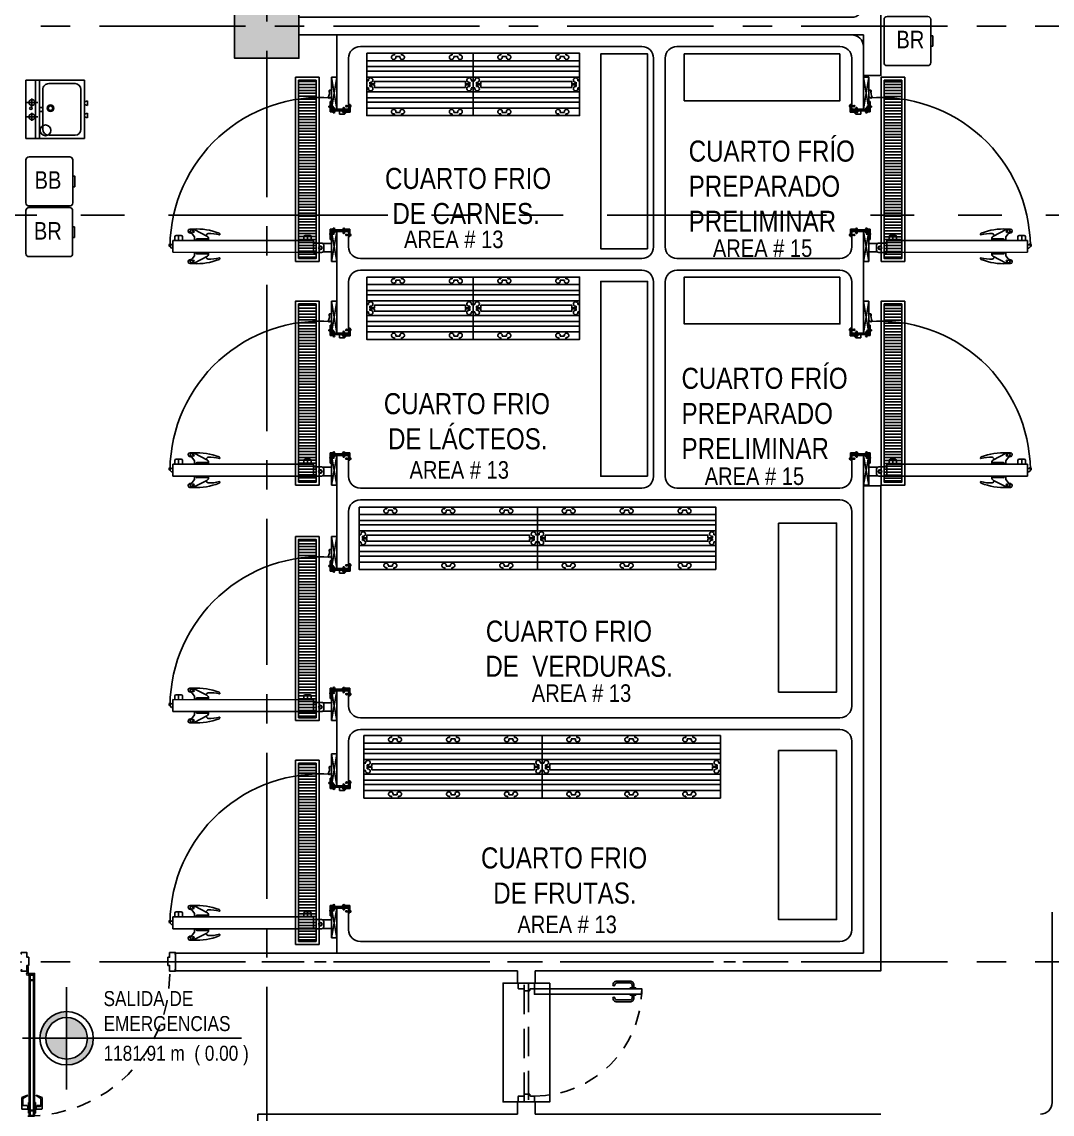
# Model space of a CAD drawing. Extents: x -28 to 149, y -33 to 76.
# Drawn here: x 5.91 to 14.71, y 15.82 to 25.16 of the extents above; entities that cross this region are included whole.
import ezdxf

# ---------------------------------------------------------------- set-up
doc = ezdxf.new("R2010")
doc.units = 0
for name, pattern in [('CENTER', [2, 1.25, -0.25, 0.25, -0.25]), ('DASHDOT', [1, 0.5, -0.25, 0, -0.25]), ('DASHDOT2', [12.7, 6.35, -3.175, 0, -3.175]), ('HIDDEN', [0.375, 0.25, -0.125]), ('HIDDEN2', [0.1875, 0.125, -0.0625]), ('PHANTOM2', [1.25, 0.625, -0.125, 0.125, -0.125, 0.125, -0.125])]:
    doc.linetypes.add(name, pattern=pattern)
for name, color, linetype in [('arq-columnas', 5, 'Continuous'), ('arq-ejes', 1, 'DASHDOT2'), ('arq-ejes-principales', 1, 'CENTER'), ('arq-equipamiento', 1, 'Continuous'), ('arq-hatch', 252, 'Continuous'), ('arq-indicacion de corte', 5, 'PHANTOM2'), ('arq-mobiliario', 1, 'Continuous'), ('arq-niveles', 1, 'Continuous'), ('arq-pared mamposteria', 4, 'Continuous'), ('arq-paredes cuartos frios', 2, 'Continuous'), ('arq-paredes-liv', 3, 'Continuous'), ('arq-parillas', 8, 'Continuous'), ('arq-puertas', 2, 'Continuous'), ('arq-san', 1, 'Continuous'), ('arq-tarimas', 1, 'Continuous'), ('arq-text-area', 3, 'Continuous'), ('arq-text-codigo', 1, 'Continuous'), ('arq-text-equipamiento', 2, 'Continuous')]:
    doc.layers.add(name, color=color, linetype=linetype)
doc.layers.add('mv', color=191, linetype='Continuous', plot=False)
doc.styles.add('dape 2', font='ARIALN.TTF', dxfattribs={"height": 2.5})

# ---------------------------------------------------------------- blocks, each defined once
blk = doc.blocks.new('BR')
for p, q in [((-0.21, -0.3742), (-0.21, -0.0258)), ((-0.1842, 0), (0.1842, 0)), ((0.21, -0.0258), (0.21, -0.3742)), ((0.1842, -0.4), (-0.1842, -0.4)), ((-0.0452, -0.4), (-0.0452, -0.4171)), ((0.0452, -0.4), (-0.0452, -0.4)), ((-0.0452, -0.4171), (0.0452, -0.4171)), ((0.0452, -0.4171), (0.0452, -0.4))]:
    blk.add_line(p, q)
for centre, start, end in [((-0.1842, -0.0258), 90, 180), ((0.1842, -0.0258), 0, 90), ((-0.1842, -0.3742), 180, 270), ((0.1842, -0.3742), 270, 0)]:
    blk.add_arc(centre, 0.0258, start, end)
blk = doc.blocks.new('BB')
for points in [[(0.1842, 0), (-0.1842, 0)], [(-0.21, -0.0258), (-0.21, -0.3742)], [(0.21, -0.3742), (0.21, -0.0258)], [(-0.1842, -0.4), (0.1842, -0.4)]]:
    blk.add_lwpolyline(points)
blk.add_lwpolyline([(0.0452, -0.4), (0.0452, -0.4171), (-0.0452, -0.4171), (-0.0452, -0.4)], close=True)
for centre, start, end in [((0.1842, -0.0258), 0, 90), ((-0.1842, -0.0258), 90, 180), ((-0.1842, -0.3742), 180, 270), ((0.1842, -0.3742), 270, 0)]:
    blk.add_arc(centre, 0.0258, start, end)
blk = doc.blocks.new('LAV.')
for p, q in [((-0.0206, 0.5), (0.4794, 0.5)), ((-0.0206, 0.5), (-0.0206, 0)), ((0.0594, 0.47), (0.3994, 0.47)), ((0.1656, 0.5), (0.1569, 0.5254)), ((0.1569, 0.5254), (0.1975, 0.5254)), ((0.1889, 0.5), (0.1975, 0.5254)), ((0.302, 0.5254), (0.2613, 0.5254)), ((0.27, 0.5), (0.2613, 0.5254)), ((0.2933, 0.5), (0.302, 0.5254)), ((0.4794, 0), (0.4794, 0.5)), ((0.0094, 0.42), (0.0094, 0.1943)), ((0.4494, 0.1943), (0.4494, 0.42)), ((0.4794, 0.1143), (-0.0206, 0.1143)), ((0.0374, 0.1224), (0.0374, 0.1143)), ((0.3994, 0.1443), (0.0594, 0.1443)), ((0.0628, 0.1224), (0.0628, 0.1143)), ((0.1658, 0), (0.1658, 0.1016)), ((0.2128, 0.1381), (0.2128, 0.1143)), ((0.2461, 0.1381), (0.2461, 0.1143)), ((0.2883, 0), (0.2883, 0.1016)), ((-0.0206, 0.081), (0.4794, 0.081)), ((0.1318, 0.0508), (0.1998, 0.0508)), ((0.2544, 0.0508), (0.3223, 0.0508)), ((-0.0206, 0), (0.4794, 0))]:
    blk.add_line(p, q)
for centre, radius in [((0.0501, 0.1667), 0.046), ((0.2397, 0.2097), 0.028), ((0.1658, 0.0508), 0.0254), ((0.2397, 0.0416), 0.0102), ((0.2883, 0.0508), 0.0254)]:
    blk.add_circle(centre, radius)
at = {"color": 251}
for radius in [0.0254, 0.0188]:
    blk.add_circle((0.2397, 0.2097), radius, dxfattribs=at)
for centre, radius, start, end in [((0.0594, 0.42), 0.05, 90, 180), ((0.3994, 0.42), 0.05, 0, 90), ((0.0594, 0.1943), 0.05, 180, 270), ((0.3994, 0.1943), 0.05, 270, 0), ((0.2294, 0.1195), 0.025, 48.2195, 131.7805)]:
    blk.add_arc(centre, radius, start, end)
blk = doc.blocks.new('16')
for p, q in [((0, 1.3188), (0, 1.0458)), ((0, 1.3188), (0.0469, 1.3188)), ((0, 1.3188), (0.0469, 1.0458)), ((0, 1.0458), (0.0469, 1.3188)), ((0.0469, 1.0458), (0.0469, 1.3188)), ((0.0469, 1.1411), (0.0469, 1.2087)), ((0.0469, 1.2087), (0.0631, 1.2087)), ((0.0578, 1.1494), (0.0469, 1.1411)), ((0.0651, 1.1382), (0.0578, 1.1494)), ((0.0657, 1.2062), (0.0635, 1.2062)), ((0.0635, 1.1925), (0.0635, 1.2062)), ((0.0635, 1.204), (0.0635, 1.1947)), ((0.0657, 1.1925), (0.0635, 1.1925)), ((0.0745, 1.1465), (0.0651, 1.1382)), ((0.0657, 1.1925), (0.0657, 1.2062)), ((-0.113, 1.0807), (-0.113, 1.0754)), ((-0.113, 1.0754), (-0.0843, 1.0754)), ((-0.113, 1.071), (-0.0847, 1.071)), ((-0.113, 1.071), (-0.113, 1.066)), ((-0.1125, 1.0861), (-0.1061, 1.0861)), ((-0.1125, 1.0221), (-0.1125, 1.0861)), ((-0.1125, 1.0815), (-0.1079, 1.0861)), ((-0.1125, 1.073), (-0.1061, 1.0794)), ((-0.1125, 1.0646), (-0.1061, 1.0709)), ((-0.1125, 1.0561), (-0.1061, 1.0625)), ((-0.1125, 1.0476), (-0.1061, 1.054)), ((-0.1125, 1.0391), (-0.1061, 1.0455)), ((-0.1125, 1.0307), (-0.1061, 1.037)), ((-0.1125, 1.0222), (-0.1061, 1.0286)), ((-0.1061, 1.0285), (-0.1061, 1.0861)), ((-0.0486, 1.0285), (-0.1061, 1.0285)), ((-0.104, 1.0222), (-0.0977, 1.0285)), ((-0.0956, 1.0222), (-0.0892, 1.0285)), ((-0.0936, 1.0372), (-0.0936, 1.032)), ((-0.0936, 1.0372), (0.0468, 1.0372)), ((-0.0936, 1.032), (0.0468, 1.032)), ((-0.0634, 1.0048), (-0.0916, 1.0318)), ((-0.0916, 1.0318), (-0.0217, 1.0318)), ((-0.0871, 1.0222), (-0.0807, 1.0285)), ((-0.0786, 1.0222), (-0.0722, 1.0285)), ((-0.0701, 1.0222), (-0.0638, 1.0285)), ((-0.0617, 1.0222), (-0.0553, 1.0285)), ((-0.0607, 1.0212), (-0.0607, 1.0499)), ((-0.0563, 1.0212), (-0.0563, 1.0494)), ((-0.0486, 1.0221), (-0.0486, 1.0285)), ((-0.0217, 1.0318), (-0.0217, 1.0048)), ((0, 1.0458), (0.0469, 1.0458)), ((0.0167, 1.0231), (0.0167, 1.0294)), ((0.0505, 1.0294), (0.0167, 1.0294)), ((0.021, 1.0295), (0.0274, 1.0231)), ((0.0242, 1.0204), (0.0242, 1.0491)), ((0.0286, 1.0204), (0.0286, 1.0486)), ((0.0305, 1.068), (0.0373, 1.0699)), ((0.0305, 1.068), (0.0373, 1.0661)), ((0.0308, 1.0675), (0.0315, 1.0688)), ((0.0317, 1.0672), (0.0327, 1.0691)), ((0.0326, 1.0669), (0.0338, 1.0695)), ((0.0337, 1.0666), (0.0353, 1.07)), ((0.0347, 1.0663), (0.0365, 1.07)), ((0.0351, 1.0295), (0.0415, 1.0231)), ((0.0358, 1.0659), (0.0378, 1.07)), ((0.0483, 1.0698), (0.0369, 1.0698)), ((0.0483, 1.0662), (0.0369, 1.0662)), ((0.0371, 1.0659), (0.039, 1.07)), ((0.0384, 1.0659), (0.0403, 1.07)), ((0.0398, 1.0659), (0.0418, 1.07)), ((0.0413, 1.0659), (0.0433, 1.07)), ((0.0426, 1.0659), (0.0446, 1.07)), ((0.0437, 1.0659), (0.0456, 1.07)), ((0.0449, 1.0659), (0.0468, 1.07)), ((0.046, 1.0659), (0.048, 1.07)), ((0.0468, 1.0372), (0.0468, 1.032)), ((0.0472, 1.0659), (0.0492, 1.07)), ((0.0668, 1.0698), (0.0483, 1.0698)), ((0.0668, 1.0662), (0.0483, 1.0662)), ((0.0485, 1.0659), (0.0505, 1.07)), ((0.0493, 1.0295), (0.0556, 1.0231)), ((0.0498, 1.0659), (0.0517, 1.07)), ((0.0505, 1.1114), (0.0505, 1.0294)), ((0.0569, 1.1114), (0.0505, 1.1114)), ((0.0505, 1.099), (0.0569, 1.0926)), ((0.0505, 1.0848), (0.0569, 1.0784)), ((0.0505, 1.0707), (0.0569, 1.0643)), ((0.0505, 1.0566), (0.0569, 1.0502)), ((0.0505, 1.0425), (0.0569, 1.0361)), ((0.0511, 1.0659), (0.053, 1.07)), ((0.0521, 1.1115), (0.0569, 1.1067)), ((0.0525, 1.0659), (0.0545, 1.07)), ((0.0537, 1.0659), (0.0556, 1.07)), ((0.0537, 1.0657), (0.0556, 1.0698)), ((0.055, 1.0659), (0.0569, 1.07)), ((0.055, 1.0657), (0.0569, 1.0698)), ((0.056, 1.0659), (0.058, 1.07)), ((0.056, 1.0657), (0.058, 1.0698)), ((0.0569, 1.1114), (0.0569, 1.0231)), ((0.0572, 1.0659), (0.0592, 1.07)), ((0.0572, 1.0657), (0.0592, 1.0698)), ((0.0584, 1.0659), (0.0603, 1.07)), ((0.0584, 1.0657), (0.0603, 1.0698)), ((0.0596, 1.0659), (0.0615, 1.07)), ((0.0596, 1.0657), (0.0615, 1.0698)), ((0.0609, 1.0659), (0.0628, 1.07)), ((0.0609, 1.0657), (0.0628, 1.0698)), ((0.0621, 1.0659), (0.0641, 1.07)), ((0.0621, 1.0657), (0.0641, 1.0698)), ((0.0634, 1.0659), (0.0654, 1.07)), ((0.0634, 1.0657), (0.0654, 1.0698)), ((0.0648, 1.0659), (0.0668, 1.07)), ((0.0648, 1.0657), (0.0668, 1.0698)), ((0.0686, 1.0721), (0.0668, 1.0721)), ((0.0668, 1.0639), (0.0668, 1.0721)), ((0.0686, 1.0639), (0.0668, 1.0639)), ((0.0686, 1.0639), (0.0686, 1.0721)), ((-0.0486, 1.0221), (-0.1125, 1.0221)), ((-0.0661, 1.0212), (-0.0607, 1.0212)), ((-0.0217, 1.0048), (-0.0634, 1.0048)), ((-0.0563, 1.0212), (-0.0513, 1.0212)), ((-0.0532, 1.0222), (-0.0486, 1.0268)), ((0.0569, 1.0231), (0.0167, 1.0231)), ((0.0188, 1.0204), (0.0242, 1.0204)), ((0.0286, 1.0204), (0.0336, 1.0204)), ((-0.0469, 0.0217), (-0.1108, 0.0217)), ((-0.1108, 0.0217), (-0.1108, -0.0423)), ((-0.1108, 0.0216), (-0.1044, 0.0152)), ((-0.1108, 0.0132), (-0.1044, 0.0068)), ((-0.1108, 0.0047), (-0.1044, -0.0017)), ((-0.0469, 0.0153), (-0.1044, 0.0153)), ((-0.1044, 0.0153), (-0.1044, -0.0423)), ((-0.1024, 0.0217), (-0.096, 0.0153)), ((-0.0939, 0.0217), (-0.0875, 0.0153)), ((-0.0936, 0.0138), (0.0473, 0.0138)), ((-0.0936, 0.0086), (-0.0936, 0.0138)), ((-0.0936, 0.0086), (0.0473, 0.0086)), ((-0.0854, 0.0217), (-0.079, 0.0153)), ((-0.0769, 0.0217), (-0.0705, 0.0153)), ((-0.0685, 0.0217), (-0.0621, 0.0153)), ((-0.0661, 0.0228), (-0.0607, 0.0228)), ((-0.0607, 0.0228), (-0.0607, -0.0058)), ((-0.06, 0.0217), (-0.0536, 0.0153)), ((-0.0563, 0.0228), (-0.0563, -0.0054)), ((-0.0563, 0.0228), (-0.0513, 0.0228)), ((-0.0515, 0.0217), (-0.0469, 0.017)), ((-0.0469, 0.0217), (-0.0469, 0.0153)), ((0, -0.2553), (0, 0)), ((0, 0), (0.0469, -0.2553)), ((0, -0.2553), (0.0469, 0)), ((0, 0), (0.0469, 0)), ((0.0573, 0.0221), (0.0172, 0.0221)), ((0.0172, 0.0221), (0.0172, 0.0157)), ((0.0509, 0.0157), (0.0172, 0.0157)), ((0.0189, 0.0237), (0.0243, 0.0237)), ((0.0215, 0.0157), (0.0278, 0.0221)), ((0.0243, 0.0237), (0.0243, -0.005)), ((0.0287, 0.0237), (0.0287, -0.0046)), ((0.0287, 0.0237), (0.0337, 0.0237)), ((0.0356, 0.0157), (0.042, 0.0221)), ((0.0469, 0), (0.0469, -0.2553)), ((0.0471, 0.0086), (0.0471, 0.0138)), ((0.0497, 0.0157), (0.0561, 0.0221)), ((0.0509, -0.0662), (0.0509, 0.0157)), ((0.0509, 0.0028), (0.0573, 0.0092)), ((0.0573, -0.0662), (0.0573, 0.0221)), ((1.216, 0.0149), (1.1134, -0.0379)), ((1.217, -0.0462), (1.2581, 0.0068)), ((1.2576, 0.0217), (1.2282, 0.0217)), ((1.2724, 0.0069), (1.2724, 0.0069)), ((-0.113, -0.0269), (-0.113, -0.0219)), ((-0.113, -0.0269), (-0.0847, -0.0269)), ((-0.113, -0.0314), (-0.0843, -0.0314)), ((-0.113, -0.0367), (-0.113, -0.0314)), ((-0.1108, -0.0038), (-0.1044, -0.0102)), ((-0.1108, -0.0123), (-0.1044, -0.0187)), ((-0.1108, -0.0207), (-0.1044, -0.0271)), ((-0.1108, -0.0292), (-0.1044, -0.0356)), ((-0.1108, -0.0377), (-0.1062, -0.0423)), ((-0.1108, -0.0423), (-0.1044, -0.0423)), ((0.0236, -0.0214), (0.0304, -0.0195)), ((0.0236, -0.0214), (0.0304, -0.0233)), ((0.0239, -0.0209), (0.0245, -0.0222)), ((0.0248, -0.0206), (0.0258, -0.0226)), ((0.0257, -0.0204), (0.0269, -0.0229)), ((0.0267, -0.02), (0.0284, -0.0235)), ((0.0278, -0.0197), (0.0296, -0.0235)), ((0.0289, -0.0194), (0.0308, -0.0235)), ((0.0414, -0.0196), (0.03, -0.0196)), ((0.0414, -0.0232), (0.03, -0.0232)), ((0.0302, -0.0194), (0.0321, -0.0235)), ((0.0315, -0.0194), (0.0334, -0.0235)), ((0.0329, -0.0194), (0.0348, -0.0235)), ((0.0344, -0.0194), (0.0364, -0.0235)), ((0.0357, -0.0194), (0.0377, -0.0235)), ((0.0368, -0.0194), (0.0387, -0.0235)), ((0.038, -0.0194), (0.0399, -0.0235)), ((0.0391, -0.0194), (0.0411, -0.0235)), ((0.0403, -0.0194), (0.0423, -0.0235)), ((0.0599, -0.0196), (0.0414, -0.0196)), ((0.0599, -0.0232), (0.0414, -0.0232)), ((0.0416, -0.0194), (0.0435, -0.0235)), ((0.0429, -0.0194), (0.0448, -0.0235)), ((0.0442, -0.0194), (0.0461, -0.0235)), ((0.0456, -0.0194), (0.0475, -0.0235)), ((0.0468, -0.0191), (0.0487, -0.0232)), ((0.0468, -0.0194), (0.0487, -0.0235)), ((0.0481, -0.0191), (0.05, -0.0232)), ((0.0481, -0.0194), (0.05, -0.0235)), ((0.0491, -0.0191), (0.0511, -0.0232)), ((0.0491, -0.0194), (0.0511, -0.0235)), ((0.0503, -0.0191), (0.0522, -0.0232)), ((0.0503, -0.0194), (0.0522, -0.0235)), ((0.0509, -0.0113), (0.0573, -0.0049)), ((0.0509, -0.0254), (0.0573, -0.019)), ((0.0509, -0.0395), (0.0573, -0.0332)), ((0.0509, -0.0537), (0.0573, -0.0473)), ((0.0573, -0.0662), (0.0509, -0.0662)), ((0.0515, -0.0191), (0.0534, -0.0232)), ((0.0515, -0.0194), (0.0534, -0.0235)), ((0.0525, -0.0662), (0.0573, -0.0614)), ((0.0527, -0.0191), (0.0546, -0.0232)), ((0.0527, -0.0194), (0.0546, -0.0235)), ((0.0539, -0.0191), (0.0559, -0.0232)), ((0.0539, -0.0194), (0.0559, -0.0235)), ((0.0552, -0.0191), (0.0572, -0.0232)), ((0.0552, -0.0194), (0.0572, -0.0235)), ((0.0565, -0.0191), (0.0585, -0.0232)), ((0.0565, -0.0194), (0.0585, -0.0235)), ((0.0579, -0.0191), (0.0599, -0.0232)), ((0.0579, -0.0194), (0.0599, -0.0235)), ((0.0599, -0.0173), (0.0599, -0.0255)), ((0.0617, -0.0173), (0.0599, -0.0173)), ((0.0617, -0.0255), (0.0599, -0.0255)), ((0.0617, -0.0173), (0.0617, -0.0255)), ((1.4021, -0.0752), (0.201, -0.0759)), ((0.201, -0.0759), (0.201, -0.1777)), ((0.2191, -0.045), (0.2191, -0.0759)), ((0.2724, -0.0339), (0.2302, -0.0339)), ((0.2513, -0.0339), (0.2513, -0.076)), ((0.2835, -0.076), (0.2835, -0.045)), ((1.0008, -0.0239), (1.0008, -0.0234)), ((1.0969, -0.0725), (1.0969, -0.0633)), ((1.217, -0.0725), (1.0969, -0.0725)), ((1.196, -0.0612), (1.1043, -0.0612)), ((1.2033, -0.0725), (1.2033, -0.0686)), ((1.217, -0.0725), (1.217, -0.0462)), ((1.2598, -0.01), (1.2409, -0.0153)), ((1.2576, -0.0079), (1.2467, -0.0079)), ((1.3209, -0.0443), (1.3209, -0.0752)), ((1.3741, -0.0332), (1.332, -0.0332)), ((1.3531, -0.0332), (1.3531, -0.0754)), ((1.3852, -0.0754), (1.3852, -0.0443)), ((1.4021, -0.1768), (1.4021, -0.0752)), ((0.0469, -0.1021), (0.1204, -0.1021)), ((0.0469, -0.1742), (0.1204, -0.1742)), ((0.1127, -0.1171), (0.1127, -0.1592)), ((0.2002, -0.0986), (0.1311, -0.0986)), ((0.1311, -0.1777), (0.201, -0.1777)), ((1.4021, -0.1768), (0.201, -0.1775)), ((1.217, -0.1795), (1.0969, -0.1795)), ((1.0969, -0.1795), (1.0969, -0.1888)), ((1.2033, -0.1795), (1.2033, -0.1835)), ((1.217, -0.1795), (1.217, -0.2059)), ((1.4271, -0.1126), (1.4021, -0.1126)), ((1.4143, -0.1416), (1.4021, -0.1416)), ((1.4271, -0.1288), (1.4143, -0.1416)), ((1.4271, -0.1126), (1.4271, -0.1288)), ((0, -0.2553), (0.0469, -0.2553)), ((1.0008, -0.2282), (1.0008, -0.2287)), ((1.196, -0.1908), (1.1043, -0.1908)), ((1.216, -0.267), (1.1134, -0.2141)), ((1.217, -0.2059), (1.2581, -0.2589)), ((1.2576, -0.2738), (1.2282, -0.2738)), ((1.2598, -0.242), (1.2409, -0.2368)), ((1.2576, -0.2442), (1.2467, -0.2442)), ((1.2724, -0.259), (1.2724, -0.259))]:
    blk.add_line(p, q)
for centre, radius in [((1.2282, 0.0001), 0.00681), ((1.2282, 0.0001), 0.00549), ((0.1419, -0.1385), 0.0151), ((0.1419, -0.1385), 0.0118), ((1.4247, -0.1166), 0.000994), ((1.2282, -0.2521), 0.00681), ((1.2282, -0.2521), 0.00549)]:
    blk.add_circle(centre, radius)
for centre, radius, start, end in [((0.1419, -0.1385), 1.2853, 0.83678, 94.23728), ((0.1969, 1.2011), 0.134, 176.73383, 204.01231), ((-0.1116, 1.0733), 0.00749, 100.15931, 259.84069), ((-0.0793, 1.0726), 0.00568, 196.92898, 150.97118), ((-0.058, 1.0548), 0.00568, 286.92898, 240.97118), ((0.0269, 1.054), 0.00568, 286.92898, 240.97118), ((-0.0587, 1.0225), 0.00749, 190.15931, 349.84069), ((0.0262, 1.0217), 0.00749, 190.15931, 349.84069), ((-0.0587, 0.0215), 0.00749, 10.15931, 169.84069), ((0.0263, 0.0223), 0.00749, 10.15931, 169.84069), ((1.1996, -0.5128), 0.5353, 86.93522, 110.98809), ((1.2274, -0.0394), 0.0555, 56.35893, 101.86342), ((1.2576, 0.0069), 0.0148, 360, 90), ((1.2576, 0.0069), 0.0148, 270, 360), ((-0.1116, -0.0293), 0.00749, 100.15931, 259.84069), ((-0.0793, -0.0286), 0.00568, 209.02882, 163.07102), ((-0.058, -0.0108), 0.00568, 119.02882, 73.07102), ((0.027, -0.01), 0.00568, 119.02882, 73.07102), ((0.2302, -0.045), 0.0111, 90, 180), ((0.2724, -0.045), 0.0111, 360, 90), ((1.0119, -0.0234), 0.0111, 110.98809, 180), ((1.0041, -0.0239), 0.00333, 180, 285.64239), ((1.0873, -0.321), 0.3052, 87.3934, 105.64239), ((1.1246, -0.0633), 0.0277, 113.76566, 180), ((1.1043, -0.0686), 0.00739, 90, 180), ((1.094, -0.0407), 0.0256, 12.70758, 73.75605), ((1.196, -0.0686), 0.00739, 360, 90), ((1.2566, 0.0044), 0.0148, 282.40661, 342.17188), ((1.332, -0.0443), 0.0111, 90, 180), ((1.3741, -0.0443), 0.0111, 360, 90), ((0.1311, -0.1171), 0.0185, 90, 180), ((0.1311, -0.1592), 0.0185, 180, 270), ((1.1043, -0.1835), 0.00739, 180, 270), ((1.196, -0.1835), 0.00739, 270, 360), ((1.4247, -0.1166), 0.0108, 282.66829, 158.22638), ((1.4247, -0.1166), 0.00935, 284.71041, 154.56353), ((1.4247, -0.1166), 0.0064, 291.774, 141.13936), ((1.0041, -0.2282), 0.00333, 74.35761, 180), ((1.0119, -0.2287), 0.0111, 180, 249.01191), ((1.0873, 0.069), 0.3052, 254.35761, 272.6066), ((1.1996, 0.2608), 0.5353, 249.01191, 273.06478), ((1.1246, -0.1888), 0.0277, 180, 246.23434), ((1.094, -0.2114), 0.0256, 286.24395, 347.29242), ((1.2274, -0.2127), 0.0555, 258.13658, 303.64107), ((1.2576, -0.259), 0.0148, 360, 90), ((1.2576, -0.259), 0.0148, 270, 360), ((1.2566, -0.2565), 0.0148, 17.82812, 77.59339)]:
    blk.add_arc(centre, radius, start, end)
blk = doc.blocks.new('BL-1.016')
for p, q in [((0, 0.0564), (0, 0.0694)), ((0, 0.0694), (0.0461, 0.0694)), ((0.05, 0.0655), (0.05, 0.0333)), ((0.0539, 0.0294), (0.0621, 0.0294)), ((0.066, 0.0255), (0.066, -0.0169)), ((0.95, 0.0255), (0.95, -0.0169)), ((0.9621, 0.0294), (0.9539, 0.0294)), ((0.966, 0.0655), (0.966, 0.0333)), ((1.016, 0.0694), (0.9699, 0.0694)), ((1.016, 0.0564), (1.016, 0.0694)), ((0, -0.0698), (0, -0.0568)), ((0.0461, -0.0698), (0, -0.0698)), ((0.05, -0.0247), (0.05, -0.0659)), ((0.0621, -0.0208), (0.0539, -0.0208)), ((0.9539, -0.0208), (0.9621, -0.0208)), ((0.966, -0.0247), (0.966, -0.0659)), ((0.9699, -0.0698), (1.016, -0.0698)), ((1.016, -0.0698), (1.016, -0.0568))]:
    blk.add_line(p, q)
for points in [[(0.0489, 0.0683), (0.0959, 0.0683), (0.0959, 0.9854), (0.0489, 0.9854)], [(0.0488, 0.9331), (0.0406, 0.9331), (0.0406, 0.888), (0.0488, 0.888)], [(0.0959, 0.9331), (0.1041, 0.9331), (0.1041, 0.888), (0.0959, 0.888)]]:
    blk.add_lwpolyline(points, close=True)
for points in [[(0.0406, 0.9024), (0.0161, 0.9024, 0.414214), (-0.0003, 0.886), (-0.0003, 0.7721, 0.414214), (0.0161, 0.7558, -0.91685), (0.0161, 0.7394, -0.414214), (-0.0167, 0.7721), (-0.0167, 0.886, -0.414214), (0.0161, 0.9188), (0.0406, 0.9188), (0.0406, 0.9024)], [(0.1041, 0.9024), (0.1287, 0.9024, -0.414214), (0.1451, 0.886), (0.1451, 0.7721, -0.414214), (0.1287, 0.7558, 0.91685), (0.1287, 0.7394, 0.414214), (0.1615, 0.7721), (0.1615, 0.886, 0.414214), (0.1287, 0.9188), (0.1041, 0.9188), (0.1041, 0.9024)]]:
    blk.add_lwpolyline(points, format="xyb")
at = {"linetype": 'HIDDEN', "ltscale": 0.5}
blk.add_arc((0.0489, 0.0683), 0.9171, 0.07136, 90.00117, dxfattribs=at)
for centre, start, end in [((0.0461, 0.0655), 0, 90), ((0.0539, 0.0333), 180, 270), ((0.0621, 0.0255), 0, 90), ((0.9539, 0.0255), 90, 180), ((0.9621, 0.0333), 270, 0), ((0.9699, 0.0655), 90, 180), ((0.0461, -0.0659), 270, 0), ((0.0539, -0.0247), 90, 180), ((0.0621, -0.0169), 270, 0), ((0.9539, -0.0169), 180, 270), ((0.9621, -0.0247), 0, 90), ((0.9699, -0.0659), 180, 270)]:
    blk.add_arc(centre, 0.0039, start, end)
blk = doc.blocks.new('*U154')
for p, q in [((0.006, 1.2554), (0.006, 1.1584)), ((0.0575, 1.2604), (0.011, 1.2604)), ((0.016, 1.2334), (0.016, 1.1668)), ((0.0506, 1.2279), (0.016, 1.2279)), ((0.0506, 1.2279), (0.0575, 1.2354)), ((0.0575, 1.2654), (0.0575, 1.2304)), ((0.0625, 1.2654), (0.0575, 1.2654)), ((0.0625, 1.2304), (0.0575, 1.2304)), ((0.0625, 1.2929), (0.0625, 1.2029)), ((0.07, 1.2929), (0.0625, 1.2929)), ((0.115, 1.2929), (0.1225, 1.2929)), ((0.1225, 1.2929), (0.1225, 1.2029)), ((0.1225, 1.2654), (0.1275, 1.2654)), ((0.1225, 1.2304), (0.1275, 1.2304)), ((0.1275, 1.2654), (0.1275, 1.2304)), ((0.1275, 1.2604), (0.174, 1.2604)), ((0.1275, 1.2354), (0.167, 1.2354)), ((0.1344, 1.2279), (0.1275, 1.2354)), ((0.1344, 1.2279), (0.169, 1.2279)), ((0.169, 1.2334), (0.169, 1.1668)), ((0.179, 1.2554), (0.179, 1.1584)), ((0.0552, 1.1389), (0.006, 1.1584)), ((0.057, 1.1423), (0.016, 1.1668)), ((0.057, 1.1423), (0.0552, 1.1389)), ((0.07, 1.2029), (0.0625, 1.2029)), ((0.115, 1.2029), (0.1225, 1.2029)), ((0.128, 1.1423), (0.169, 1.1668)), ((0.128, 1.1423), (0.1298, 1.1389)), ((0.1298, 1.1389), (0.179, 1.1584))]:
    blk.add_line(p, q)
for points in [[(0.115, 1.3179), (0.07, 1.3179), (0.07, 0.109), (0.115, 0.109)], [(0.0775, 1.2729), (0.1075, 1.2729), (0.1075, 1.3129), (0.0775, 1.3129)], [(0.1075, 0.159), (0.0775, 0.159), (0.0775, 1.2679), (0.1075, 1.2679)], [(0.0775, 0.154), (0.1075, 0.154), (0.1075, 0.114), (0.0775, 0.114)]]:
    blk.add_lwpolyline(points, close=True)
for points in [[(0.0513, 0.0953), (0.0513, 0.0453), (0.0613, 0.0453), (0.0613, 0.0953)], [(0.065, 0.109), (0.115, 0.109), (0.115, 0.099), (0.065, 0.099)], [(0.0073, -0.069), (0, -0.069), (0, -0.079), (0.05, -0.079), (0.05, -0.039), (0.065, -0.039), (0.065, 0.031), (0.05, 0.031), (0.05, 0.079), (0, 0.079), (0, 0.069), (0.01, 0.069)], [(1.3127, -0.069), (1.32, -0.069), (1.32, -0.079), (1.27, -0.079), (1.27, -0.039), (1.255, -0.039), (1.255, 0.031), (1.27, 0.031), (1.27, 0.079), (1.32, 0.079), (1.32, 0.069), (1.31, 0.069)]]:
    blk.add_lwpolyline(points)
blk.add_circle((0.0563, 0.104), 0.01)
at = {"color": 251, "linetype": 'HIDDEN2'}
blk.add_arc((0.0563, 0.104), 1.214, 0, 90, dxfattribs=at)
for centre, radius, start, end in [((0.011, 1.2554), 0.005, 90, 180), ((0.167, 1.2334), 0.002, 360, 90), ((0.174, 1.2554), 0.005, 360, 90)]:
    blk.add_arc(centre, radius, start, end)
at = {"layer": 'mv'}
blk.add_line((0.07, 1.318), (0.0563, 1.318), dxfattribs=at)
for p in [(0, 0), (0, 0), (0, 0), (0, 0), (0, 0), (0, 0), (0, 0), (0, 0), (0, 0), (1.32, 0)]:
    blk.add_point(p, dxfattribs=at)
blk = doc.blocks.new('tp01')
at = {"color": 8}
for p, q in [((0, 0.185), (0.6, 0.185)), ((0.0978, 0.199), (0.1122, 0.199)), ((0.2928, 0.199), (0.3072, 0.199)), ((0.4878, 0.199), (0.5022, 0.199)), ((0, 0.165), (0.6, 0.165)), ((0, 0.15), (0.6, 0.15)), ((0, 0.13), (0.6, 0.13)), ((0.5938, 0.1169), (0.6, 0.1169)), ((0, 0.08), (0.6, 0.08)), ((0.5938, 0.0931), (0.6, 0.0931)), ((0, 0.06), (0.6, 0.06)), ((0, 0.045), (0.6, 0.045)), ((0, 0.025), (0.6, 0.025)), ((0.0978, 0.011), (0.1122, 0.011)), ((0.2928, 0.011), (0.3072, 0.011)), ((0.4878, 0.011), (0.5022, 0.011))]:
    blk.add_line(p, q, dxfattribs=at)
at = {"color": 2}
blk.add_lwpolyline([(0, 0.21), (0, 0), (0.6, 0), (0.6, 0.21)], close=True, dxfattribs=at)
at = {"color": 8}
for points in [[(0.0931, 0.21), (0.0931, 0.2038)], [(0.1169, 0.21), (0.1169, 0.2038)], [(0.2881, 0.21), (0.2881, 0.2038)], [(0.3119, 0.21), (0.3119, 0.2038)], [(0.4831, 0.21), (0.4831, 0.2038)], [(0.5069, 0.21), (0.5069, 0.2038)], [(0, 0.1169), (0.0062, 0.1169)], [(0.011, 0.1122), (0.011, 0.1066), (0.0263, 0.1066), (0.0263, 0.115), (0.5737, 0.115), (0.5737, 0.1066), (0.589, 0.1066), (0.589, 0.1122)], [(0, 0.0931), (0.0062, 0.0931)], [(0.011, 0.0978), (0.011, 0.1034), (0.0263, 0.1034), (0.0263, 0.095), (0.5737, 0.095), (0.5737, 0.1034), (0.589, 0.1034), (0.589, 0.0978)], [(0.0931, 0), (0.0931, 0.0062)], [(0.1169, 0), (0.1169, 0.0062)], [(0.2881, 0), (0.2881, 0.0062)], [(0.3119, 0), (0.3119, 0.0062)], [(0.4831, 0), (0.4831, 0.0062)], [(0.5069, 0), (0.5069, 0.0062)]]:
    blk.add_lwpolyline(points, dxfattribs=at)
for centre, start, end in [((0.0907, 0.1966), 71.4918, 18.5083), ((0.1193, 0.1966), 161.4917, 108.5082), ((0.2857, 0.1966), 71.4918, 18.5083), ((0.3143, 0.1966), 161.4917, 108.5082), ((0.4807, 0.1966), 71.4918, 18.5083), ((0.5093, 0.1966), 161.4917, 108.5082), ((0.0134, 0.1193), 251.4917, 198.5082), ((0.5866, 0.1193), 341.4918, 288.5083), ((0.0134, 0.0907), 161.4918, 108.5083), ((0.5866, 0.0907), 71.4917, 18.5082), ((0.0907, 0.0134), 341.4917, 288.5082), ((0.1193, 0.0134), 251.4918, 198.5083), ((0.2857, 0.0134), 341.4917, 288.5082), ((0.3143, 0.0134), 251.4918, 198.5083), ((0.4807, 0.0134), 341.4917, 288.5082), ((0.5093, 0.0134), 251.4918, 198.5083)]:
    blk.add_arc(centre, 0.00756, start, end, dxfattribs=at)
blk = doc.blocks.new('tp01 small')
at = {"color": 8}
for p, q in [((10.3445, 26.5617), (11.2545, 26.5617)), ((10.593, 26.5973), (10.6294, 26.5973)), ((11.0883, 26.5973), (11.1247, 26.5973)), ((10.3445, 26.5109), (11.2545, 26.5109)), ((10.3445, 26.4728), (11.2545, 26.4728)), ((10.3445, 26.422), (11.2545, 26.422)), ((11.2386, 26.3888), (11.2545, 26.3888)), ((10.3445, 26.295), (11.2545, 26.295)), ((10.3445, 26.2442), (11.2545, 26.2442)), ((11.2386, 26.3282), (11.2545, 26.3282)), ((10.3445, 26.2061), (11.2545, 26.2061)), ((10.3445, 26.1553), (11.2545, 26.1553)), ((10.593, 26.1198), (10.6294, 26.1198)), ((11.0883, 26.1198), (11.1247, 26.1198))]:
    blk.add_line(p, q, dxfattribs=at)
at = {"color": 2}
blk.add_lwpolyline([(10.3445, 26.6252), (10.3445, 26.0918), (11.2545, 26.0918), (11.2545, 26.6252)], close=True, dxfattribs=at)
at = {"color": 8}
for points in [[(10.5808, 26.6252), (10.5808, 26.6094)], [(10.6415, 26.6252), (10.6415, 26.6094)], [(11.0761, 26.6252), (11.0761, 26.6094)], [(11.1368, 26.6252), (11.1368, 26.6094)], [(10.3445, 26.3888), (10.3603, 26.3888)], [(10.7995, 26.3839), (10.4111, 26.3839), (10.4111, 26.3625), (10.3724, 26.3625), (10.3724, 26.3767)], [(10.7995, 26.3331), (10.4111, 26.3331), (10.4111, 26.3545), (10.3724, 26.3545), (10.3724, 26.3403)], [(10.7995, 26.3839), (11.1878, 26.3839), (11.1878, 26.3625), (11.2265, 26.3625), (11.2265, 26.3767)], [(10.7995, 26.3331), (11.1878, 26.3331), (11.1878, 26.3545), (11.2265, 26.3545), (11.2265, 26.3403)], [(10.3445, 26.3282), (10.3603, 26.3282)], [(10.5808, 26.0918), (10.5808, 26.1076)], [(10.6415, 26.0918), (10.6415, 26.1076)], [(11.0761, 26.0918), (11.0761, 26.1076)], [(11.1368, 26.0918), (11.1368, 26.1076)]]:
    blk.add_lwpolyline(points, dxfattribs=at)
for centre, start, end in [((10.5747, 26.5912), 71.49182, 18.50826), ((10.6476, 26.5912), 161.49174, 108.50818), ((11.07, 26.5912), 71.49182, 18.50826), ((11.1429, 26.5912), 161.49174, 108.50818), ((10.3785, 26.3949), 251.49174, 198.50818), ((10.3785, 26.3221), 161.49182, 108.50826), ((11.2204, 26.3949), 341.49182, 288.50826), ((11.2204, 26.3221), 71.49174, 18.50818), ((10.5747, 26.1258), 341.49174, 288.50818), ((10.6476, 26.1258), 251.49182, 198.50826), ((11.07, 26.1258), 341.49174, 288.50818), ((11.1429, 26.1258), 251.49182, 198.50826)]:
    blk.add_arc(centre, 0.0192, start, end, dxfattribs=at)

msp = doc.modelspace()

# ---------------------------------------------------------------- hatches: boundary and pattern name
at = {"layer": 'arq-hatch'}
h = msp.add_hatch(dxfattribs=at)
h.set_pattern_fill('LINE', color=8, scale=0.02, angle=45, style=0)
h.set_pattern_definition([(45, (56.22398, 4.97406), (-0.04490128, 0.04490128), [])])
h.paths.add_polyline_path([(56.306, 6.62), (56.176, 6.67), (56.176, 4.4481), (56.306, 4.4966)])
h.paths.add_polyline_path([(56.3053, 4.0878), (56.176, 4.1375), (56.176, 3.9938), (56.0849, 3.9938), (56.1349, 3.8639), (56.3049, 3.8639)])
h.paths.add_polyline_path([(55.7735, 3.9938), (53.9322, 3.9938), (53.9322, 3.8638), (54.1448, 3.8638), (55.1734, 3.8638), (55.7249, 3.8638)])
h.paths.add_polyline_path([(53.9322, 3.9938), (53.8322, 3.9938), (53.8322, 3.8638), (53.9322, 3.8638)])
h.paths.add_polyline_path([(53.8322, 3.9938), (53.5432, 3.9938), (53.5932, 3.8638), (53.8322, 3.8638)])
h.paths.add_polyline_path([(-0.1776, 4.5303), (-0.3076, 4.4803), (-0.3076, 4.2812), (-0.1776, 4.2812)])
h.paths.add_polyline_path([(-0.1776, 4.2812), (-0.3076, 4.2812), (-0.3076, 4.1562), (-0.1776, 4.1562)])
h.paths.add_polyline_path([(0, 4.0803), (-0.1776, 4.0803), (-0.1776, 4.1562), (-0.3076, 4.1562), (-0.3076, 3.9503), (0, 3.9503)])
h.paths.add_polyline_path([(0.2724, 4.0803), (0, 4.0803), (0, 3.9503), (0.2224, 3.9503)])
h.paths.add_polyline_path([(10.3138, 5.6199), (8.2571, 5.6238), (8.2772, 5.57), (8.7716, 5.57), (9.8002, 5.57), (10.2946, 5.57)])
h.paths.add_polyline_path([(10.3446, 5.7), (8.2287, 5.7), (8.2571, 5.6238), (10.3138, 5.6199)])
h.paths.add_polyline_path([(12.7719, 5.7), (10.656, 5.7), (10.6862, 5.6192), (12.7393, 5.6153)])
h.paths.add_polyline_path([(12.7393, 5.6153), (10.6862, 5.6192), (10.7046, 5.57), (11.199, 5.57), (12.2275, 5.57), (12.2275, 5.5701), (12.7219, 5.5701)])
h.paths.add_polyline_path([(13.1, 5.7), (13.0833, 5.7), (13.1, 5.6552)])
h.paths.add_polyline_path([(56.306, 8.6376), (56.1754, 8.6878), (56.1754, 8.1159), (56.1754, 8.0999), (56.1754, 8.05), (56.306, 8.05)])
h.paths.add_polyline_path([(56.306, 8.05), (56.1754, 8.05), (56.1754, 7.2312), (56, 7.2312), (56.175, 7.2256), (56, 7.22), (56.175, 7.22), (56.175, 6.981), (56.306, 7.03)])
h.paths.add_polyline_path([(49.6461, 35.08), (48.5573, 35.08), (48.5087, 34.95), (49.6461, 34.95)])
h.paths.add_polyline_path([(50.5797, 35.08), (49.6461, 35.08), (49.6461, 34.95), (50.6297, 34.95)])
h.paths.add_polyline_path([(51.0789, 35.08), (50.9883, 35.08), (50.9397, 34.95), (51.0789, 34.95)])
h.paths.add_polyline_path([(51.2289, 35.08), (51.0789, 35.08), (51.0789, 34.95), (51.2289, 34.95)])
h.paths.add_polyline_path([(53.0056, 35.08), (51.2289, 35.08), (51.2289, 34.95), (53.0556, 34.95)])
h.paths.add_polyline_path([(20.5106, 35.08), (20, 35.08), (20, 34.9502), (20.5106, 34.9502)])
h.paths.add_polyline_path([(20, 35.08), (19.482, 35.08), (19.482, 34.9502), (20, 34.9502)])
h.paths.add_polyline_path([(42.086, 35.08), (41.0575, 35.08), (41.0575, 34.95), (42.086, 34.95)])
h.paths.add_polyline_path([(41.0575, 35.08), (40.563, 35.08), (40.513, 34.95), (41.0575, 34.95)])
h.paths.add_polyline_path([(42.5804, 35.08), (42.086, 35.08), (42.086, 34.95), (42.629, 34.95)])
edge = h.paths.add_edge_path()
edge.add_line((34.5796, 35.08), (34.4, 35.08))
edge.add_arc((34.4, 34.98), 0.1, 90, 179.99998)
edge.add_line((34.3, 34.98), (34.3, 34.95))
edge.add_line((34.3, 34.95), (34.6282, 34.95))
edge.add_line((34.6282, 34.95), (34.5796, 35.08))
h.paths.add_polyline_path([(37.0056, 35.08), (34.9882, 35.08), (34.9382, 34.95), (37.0541, 34.95)])
h.paths.add_polyline_path([(39.4373, 35.08), (37.4141, 35.08), (37.3641, 34.95), (39.4858, 34.95)])
h.paths.add_polyline_path([(18.573, 35.0802), (17.3999, 35.0802), (17.3999, 34.9502), (18.6216, 34.9502)])
h.paths.add_polyline_path([(19.482, 35.08), (18.9876, 35.08), (18.9391, 34.9502), (19.482, 34.9502)])
h.paths.add_polyline_path([(20.9731, 35.08), (20.5106, 35.08), (20.5106, 34.9502), (20.9731, 34.9502)])
h.paths.add_polyline_path([(8.5108, 34.95), (8.5594, 35.08), (10.5792, 35.08), (10.6292, 34.95)])
edge = h.paths.add_edge_path()
edge.add_line((10.9417, 34.95), (10.9903, 35.08))
edge.add_line((10.9903, 35.08), (13.0077, 35.08))
edge.add_line((13.0077, 35.08), (13.0327, 35.015))
edge.add_line((13.0327, 35.015), (13.0577, 34.95))
edge.add_line((13.0577, 34.95), (10.9417, 34.95))
at = {"layer": 'arq-niveles'}
h = msp.add_hatch(color=8, dxfattribs=at)
h.paths.add_polyline_path([(6.1119, 16.4713, 0.414214), (6.2894, 16.2939), (6.2894, 16.4713)])
h.paths.add_polyline_path([(6.2894, 16.6488), (6.2894, 16.4713), (6.4668, 16.4713, 0.414214)])
h.paths.add_polyline_path([(6.0615, 16.4713), (6.1119, 16.4713, -0.414214), (6.2894, 16.6488), (6.2894, 16.6993, 0.414214)])
h.paths.add_polyline_path([(6.2894, 16.2939), (6.2894, 16.2434, 0.414214), (6.5173, 16.4713), (6.4668, 16.4713, -0.414214)])
at = {"layer": 'arq-parillas'}
h = msp.add_hatch(dxfattribs=at)
h.set_pattern_fill('_USER', color=256, scale=0.025, style=0, pattern_type=0)
h.set_pattern_definition([(0, (1.688487, 6e-12), (0, 0.025), [])])
h.paths.add_polyline_path([(8.2718, 23.1373), (8.4218, 23.1373), (8.4218, 24.6614), (8.2718, 24.6614)])
h = msp.add_hatch(dxfattribs=at)
h.set_pattern_fill('_USER', color=256, scale=0.025, angle=180, style=0, pattern_type=0)
h.set_pattern_definition([(180, (20.01151, 47.79871), (-3e-18, -0.025), [])])
h.paths.add_polyline_path([(13.4282, 24.6614), (13.2782, 24.6614), (13.2782, 23.1373), (13.4282, 23.1373)])
h = msp.add_hatch(dxfattribs=at)
h.set_pattern_fill('_USER', color=256, scale=0.025, style=0, pattern_type=0)
h.set_pattern_definition([(0, (1.688487, -1.912722), (0, 0.025), [])])
h.paths.add_polyline_path([(8.2718, 21.2246), (8.4218, 21.2246), (8.4218, 22.7487), (8.2718, 22.7487)])
h = msp.add_hatch(dxfattribs=at)
h.set_pattern_fill('_USER', color=256, scale=0.025, angle=180, style=0, pattern_type=0)
h.set_pattern_definition([(180, (20.01151, 45.885989), (-3e-18, -0.025), [])])
h.paths.add_polyline_path([(13.4282, 22.7487), (13.2782, 22.7487), (13.2782, 21.2246), (13.4282, 21.2246)])
h = msp.add_hatch(dxfattribs=at)
h.set_pattern_fill('_USER', color=256, scale=0.025, style=0, pattern_type=0)
h.set_pattern_definition([(0, (1.688487, -3.925444), (0, 0.025), [])])
h.paths.add_polyline_path([(8.2718, 19.2118), (8.4218, 19.2118), (8.4218, 20.736), (8.2718, 20.736)])
h = msp.add_hatch(dxfattribs=at)
h.set_pattern_fill('_USER', color=256, scale=0.025, style=0, pattern_type=0)
h.set_pattern_definition([(0, (1.688487, -5.838166), (0, 0.025), [])])
h.paths.add_polyline_path([(8.2718, 17.2991), (8.4218, 17.2991), (8.4218, 18.8233), (8.2718, 18.8233)])

# ---------------------------------------------------------------- linework, layer by layer
at = {"layer": 'arq-columnas'}
msp.add_lwpolyline([(7.725, 25.4), (8.275, 25.4), (8.275, 24.85), (7.725, 24.85)], close=True, dxfattribs=at)
at = {"layer": 'arq-ejes', "linetype": 'DASHDOT', "ltscale": 0.6}
for p, q in [((8.2749, 24.8608), (8.2752, 34.835)), ((7.9568, 17.1241), (13.25, 17.1241))]:
    msp.add_line(p, q, dxfattribs=at)
at = {"layer": 'arq-ejes-principales'}
for p, q in [((8, 36.9128), (8, -2.6791)), ((-5.4309, 25.125), (59.9297, 25.125)), ((-5.4309, 17.125), (59.9297, 17.125))]:
    msp.add_line(p, q, dxfattribs=at)
at = {"layer": 'arq-hatch'}
msp.add_solid([(7.725, 25.4), (8.275, 25.4), (7.725, 24.85), (8.275, 24.85)], dxfattribs=at)
at = {"layer": 'arq-indicacion de corte', "ltscale": 3}
msp.add_line((-7.8406, 23.5085), (63.8, 23.5085), dxfattribs=at)
at = {"layer": 'arq-mobiliario', "color": 8}
for points in [[(11.2552, 23.2203), (11.2552, 24.8859), (10.8552, 24.8859), (10.8552, 23.2203)], [(12.9, 24.8865), (11.5681, 24.8865), (11.5681, 24.4865), (12.9, 24.4865)], [(12.9, 22.9784), (11.5681, 22.9784), (11.5681, 22.5784), (12.9, 22.5784)], [(11.2552, 21.2766), (11.2552, 22.9422), (10.8552, 22.9422), (10.8552, 21.2766)], [(12.3753, 20.8759), (12.8713, 20.8759), (12.8713, 19.4313), (12.3753, 19.4313)], [(12.3753, 18.931), (12.8713, 18.931), (12.8713, 17.4865), (12.3753, 17.4865)]]:
    msp.add_lwpolyline(points, close=True, dxfattribs=at)
at = {"layer": 'arq-niveles'}
for p, q in [((6.2894, 16.9086), (6.2894, 16.0341)), ((7.7831, 16.4713), (5.913, 16.4713))]:
    msp.add_line(p, q, dxfattribs=at)
for radius in [0.2279, 0.1775]:
    msp.add_circle((6.2894, 16.4713), radius, dxfattribs=at)
at = {"layer": 'arq-pared mamposteria'}
for p, q in [((13.1, 17.1991), (13.1, 21.1938)), ((13.1, 21.1938), (13.25, 21.1938)), ((7.22, 17.05), (7.22, 17.2)), ((7.22, 17.2), (13.1, 17.1991)), ((10.1446, 17.0491), (10.1446, 16.9441)), ((10.2946, 17.0491), (10.2946, 16.9441)), ((10.1446, 16.9441), (10.2946, 16.9441))]:
    msp.add_line(p, q, dxfattribs=at)
msp.add_lwpolyline([(13.0999, 24.7015), (13.2499, 24.7015), (13.2499, 26.4574), (13.1, 26.4574), (13.1, 25.3, -0.414214), (13, 25.2), (8.275, 25.2), (8.275, 25.05), (13, 25.05, -0.414214), (13.1, 24.95), (13.1, 24.7015)], format="xyb", dxfattribs=at)
for points in [[(13.25, 21.1938), (13.25, 17.0491), (10.2946, 17.0491)], [(10.1446, 17.0491), (7.22, 17.0491)]]:
    msp.add_lwpolyline(points, dxfattribs=at)
at = {"layer": 'arq-paredes cuartos frios'}
for p, q in [((8.6, 25.05), (13.1, 25.05)), ((8.6, 25.05), (8.6, 24.4134)), ((13.1, 24.4134), (13.1, 25.05)), ((8.8, 24.95), (11.2062, 24.95)), ((12.9, 24.95), (11.5062, 24.95)), ((8.7, 24.4134), (8.7, 24.85)), ((11.3062, 24.85), (11.3062, 23.2373)), ((11.4062, 24.85), (11.4062, 23.2373)), ((13, 24.4134), (13, 24.85)), ((8.6, 24.4134), (8.7, 24.4134)), ((13.1, 24.4134), (13, 24.4134)), ((8.7, 23.3676), (8.6, 23.3676)), ((8.6, 23.3676), (8.6, 22.5006)), ((8.7, 23.2373), (8.7, 23.3676)), ((13, 23.2373), (13, 23.3676)), ((13, 23.3676), (13.1, 23.3676)), ((13.1, 23.3676), (13.1, 22.5006)), ((11.2062, 23.1373), (8.8, 23.1373)), ((11.5062, 23.1373), (12.9, 23.1373)), ((8.8, 23.0373), (11.2062, 23.0373)), ((12.9, 23.0373), (11.5062, 23.0373)), ((8.7, 22.5006), (8.7, 22.9373)), ((11.3062, 22.9373), (11.3062, 21.2746)), ((11.4062, 22.9373), (11.4062, 21.2746)), ((13, 22.5006), (13, 22.9373)), ((8.6, 22.5006), (8.7, 22.5006)), ((13.1, 22.5006), (13, 22.5006)), ((8.6, 21.4549), (8.6, 21.0746)), ((8.7, 21.4549), (8.6, 21.4549)), ((8.7, 21.2746), (8.7, 21.4549)), ((13, 21.2746), (13, 21.4549)), ((13, 21.4549), (13.1, 21.4549)), ((13.1, 17.1991), (13.1, 21.4549)), ((8.6, 21.3549), (8.6, 20.4879)), ((11.2062, 21.1746), (8.8, 21.1746)), ((11.5062, 21.1746), (12.9, 21.1746)), ((12.9, 21.1746), (11.5062, 21.1746)), ((8.8, 21.0746), (11.4062, 21.0746)), ((12.9, 21.0746), (11.3062, 21.0746)), ((8.7, 20.4879), (8.7, 20.9746)), ((13, 20.9746), (13, 19.3118)), ((8.6, 20.4879), (8.7, 20.4879)), ((8.6, 19.4421), (8.6, 18.631)), ((8.7, 19.4421), (8.6, 19.4421)), ((8.7, 19.3118), (8.7, 19.4421)), ((12.9, 19.2118), (8.8, 19.2118)), ((8.8, 19.1118), (12.9, 19.1118)), ((8.7, 18.631), (8.7, 19.0118)), ((13, 19.0118), (13, 17.3991)), ((8.6, 18.631), (8.7, 18.631)), ((8.6, 17.5852), (8.6, 17.1991)), ((8.7, 17.5852), (8.6, 17.5852)), ((8.7, 17.3991), (8.7, 17.5852)), ((12.9, 17.2991), (8.8, 17.2991)), ((8.6, 17.1991), (13.1, 17.1991))]:
    msp.add_line(p, q, dxfattribs=at)
for points in [[(11.4062, 23.2373), (11.4062, 24.85)], [(11.4062, 21.2746), (11.4062, 22.9373)]]:
    msp.add_lwpolyline(points, dxfattribs=at)
for centre, start, end in [((8.8, 24.85), 90, 180), ((11.2062, 24.85), 360, 90), ((11.5062, 24.85), 90, 180), ((12.9, 24.85), 360, 90), ((8.8, 23.2373), 180, 270), ((11.2062, 23.2373), 270, 0), ((11.5062, 23.2373), 180, 270), ((12.9, 23.2373), 270, 0), ((8.8, 22.9373), 90, 180), ((11.2062, 22.9373), 360, 90), ((11.5062, 22.9373), 90, 180), ((12.9, 22.9373), 360, 90), ((8.8, 21.2746), 180, 270), ((11.2062, 21.2746), 270, 0), ((11.5062, 21.2746), 180, 270), ((12.9, 21.2746), 270, 0), ((8.8, 20.9746), 90, 180), ((12.9, 20.9746), 360, 90), ((8.8, 19.3118), 180, 270), ((12.9, 19.3118), 270, 0), ((8.8, 19.0118), 90, 180), ((12.9, 19.0118), 360, 90), ((8.8, 17.3991), 180, 270), ((12.9, 17.3991), 270, 0)]:
    msp.add_arc(centre, 0.1, start, end, dxfattribs=at)
at = {"layer": 'arq-paredes-liv'}
for p, q in [((14.7135, 15.9231), (14.7135, 17.55)), ((10.1446, 15.9281), (10.1446, 15.8231)), ((10.1446, 15.9281), (10.2946, 15.9281)), ((10.2946, 15.9281), (10.2946, 15.8231)), ((7.925, 15.8231), (10.1446, 15.8231)), ((7.925, 12.9021), (7.925, 15.8231)), ((10.2946, 15.8231), (13.25, 15.8231))]:
    msp.add_line(p, q, dxfattribs=at)
msp.add_arc((14.6135, 15.9231), 0.1, 270, 0, dxfattribs=at)
at = {"layer": 'arq-parillas'}
for points in [[(8.2468, 23.1123), (8.4468, 23.1123), (8.4468, 24.6864), (8.2468, 24.6864)], [(8.2718, 23.1373), (8.4218, 23.1373), (8.4218, 24.6614), (8.2718, 24.6614)], [(13.4532, 24.6864), (13.2532, 24.6864), (13.2532, 23.1123), (13.4532, 23.1123)], [(13.4282, 24.6614), (13.2782, 24.6614), (13.2782, 23.1373), (13.4282, 23.1373)], [(8.2468, 21.1996), (8.4468, 21.1996), (8.4468, 22.7737), (8.2468, 22.7737)], [(8.2718, 21.2246), (8.4218, 21.2246), (8.4218, 22.7487), (8.2718, 22.7487)], [(13.4532, 22.7737), (13.2532, 22.7737), (13.2532, 21.1996), (13.4532, 21.1996)], [(13.4282, 22.7487), (13.2782, 22.7487), (13.2782, 21.2246), (13.4282, 21.2246)], [(8.2468, 19.1868), (8.4468, 19.1868), (8.4468, 20.761), (8.2468, 20.761)], [(8.2718, 19.2118), (8.4218, 19.2118), (8.4218, 20.736), (8.2718, 20.736)], [(8.2468, 17.2741), (8.4468, 17.2741), (8.4468, 18.8483), (8.2468, 18.8483)], [(8.2718, 17.2991), (8.4218, 17.2991), (8.4218, 18.8233), (8.2718, 18.8233)]]:
    msp.add_lwpolyline(points, close=True, dxfattribs=at)
at = {"layer": 'arq-puertas'}
msp.add_lwpolyline([(10.4196, 16.9441), (10.4196, 15.9281), (10.0196, 15.9281), (10.0196, 16.9441)], close=True, dxfattribs=at)
at = {"layer": 'arq-puertas', "linetype": 'HIDDEN'}
msp.add_lwpolyline([(10.2008, 16.9441), (10.2383, 16.9441), (10.2383, 15.9281), (10.2008, 15.9281)], close=True, dxfattribs=at)

# ---------------------------------------------------------------- block references
at = {"layer": 'arq-equipamiento'}
for name, p, rotation in [('BR', (13.2768, 24.9966), 90), ('BB', (5.9419, 23.7967), 90.00000000713906), ('BR', (5.9406, 23.3636), 90.00000000713906)]:
    msp.add_blockref(name, p, dxfattribs=dict(at, rotation=rotation))
at = {"layer": 'arq-puertas', "color": 253, "xscale": -1}
for p in [(8.6, 23.3676), (8.6, 21.4549), (8.6, 19.4421), (8.6, 17.5852)]:
    msp.add_blockref('16', p, dxfattribs=at)
at = {"layer": 'arq-puertas', "color": 253}
for p in [(13.1, 23.3676), (13.1, 21.4549)]:
    msp.add_blockref('16', p, dxfattribs=at)
at = {"layer": 'arq-puertas', "xscale": -1, "rotation": 180}
msp.add_blockref('*U154', (5.9, 17.125), dxfattribs=at)
at = {"layer": 'arq-puertas', "linetype": 'HIDDEN', "ltscale": 0.5, "rotation": 270}
msp.add_blockref('BL-1.016', (10.2198, 16.9441), dxfattribs=at)
at = {"layer": 'arq-san', "xscale": -1, "rotation": 270}
msp.add_blockref('LAV.', (5.9419, 24.1828), dxfattribs=at)
at = {"layer": 'arq-tarimas'}
for p in [(-1.4903, -1.733), (-0.5803, -1.733), (-1.4903, -3.6458), (-0.5803, -3.6458)]:
    msp.add_blockref('tp01 small', p, dxfattribs=at)
at = {"layer": 'arq-tarimas', "xscale": 2.540000000000001, "yscale": 2.540000000000001, "zscale": 2.540000000000001}
for p in [(8.7898, 20.4796), (10.3138, 20.4796), (8.8303, 18.5254), (10.3543, 18.5254)]:
    msp.add_blockref('tp01', p, dxfattribs=at)

# ---------------------------------------------------------------- texts
at = {"layer": 'arq-niveles', "color": 2, "style": 'dape 2'}
msp.add_text('1181.91 m  ( 0.00 )', height=0.128214, dxfattribs=at).set_placement((6.605, 16.2797))
at = {"layer": 'arq-niveles', "color": 2, "insert": (6.6048, 16.8753), "char_height": 0.128214, "width": 1.689608, "attachment_point": 1, "style": 'dape 2'}
msp.add_mtext('SALIDA DE EMERGENCIAS', dxfattribs=at)
at = {"layer": 'arq-text-area', "char_height": 0.18, "attachment_point": 1, "style": 'dape 2'}
for s, insert, width in [('CUARTO FRÍO \\PPREPARADO \\PPRELIMINAR', (11.6068, 24.1458), 2.773655), ('\\pi0.3533; CUARTO FRIO \\P\\pi0.4743;DE CARNES.', (8.6, 23.9122), 2.175447), ('CUARTO FRÍO \\PPREPARADO \\PPRELIMINAR', (11.5454, 22.2034), 2.773655), ('\\pi1.0532;CUARTO FRIO \\P\\pi1.0889;DE LÁCTEOS.', (7.9476, 21.9865), 3.508138), ('                    CUARTO FRIO \\P\\pi1.1423;DE  VERDURAS.', (8.7262, 20.0421), 3.855098), ('\\pi1.5151;CUARTO FRIO\\P\\pi1.6197;DE FRUTAS.', (8.3163, 18.1032), 4.43189)]:
    msp.add_mtext(s, dxfattribs=dict(at, insert=insert, width=width))
at = {"layer": 'arq-text-codigo', "style": 'dape 2'}
for s, p in [('AREA # 13', (9.1735, 23.2266)), ('AREA # 15', (11.8135, 23.1511)), ('AREA # 13', (9.2204, 21.2555)), ('AREA # 15', (11.7435, 21.2016)), ('AREA # 13', (10.2655, 19.3474)), ('AREA # 13', (10.1425, 17.3703))]:
    msp.add_text(s, height=0.15, dxfattribs=at).set_placement(p)
at = {"layer": 'arq-text-equipamiento', "char_height": 0.15, "attachment_point": 1, "style": 'dape 2'}
for s, insert, width in [('BR', (13.3822, 25.0843), 0.29482), ('BB', (6.0151, 23.8833), 0.263578), ('BR', (6.0094, 23.4488), 0.263578)]:
    msp.add_mtext(s, dxfattribs=dict(at, insert=insert, width=width))

doc.saveas('drawing.dxf')
